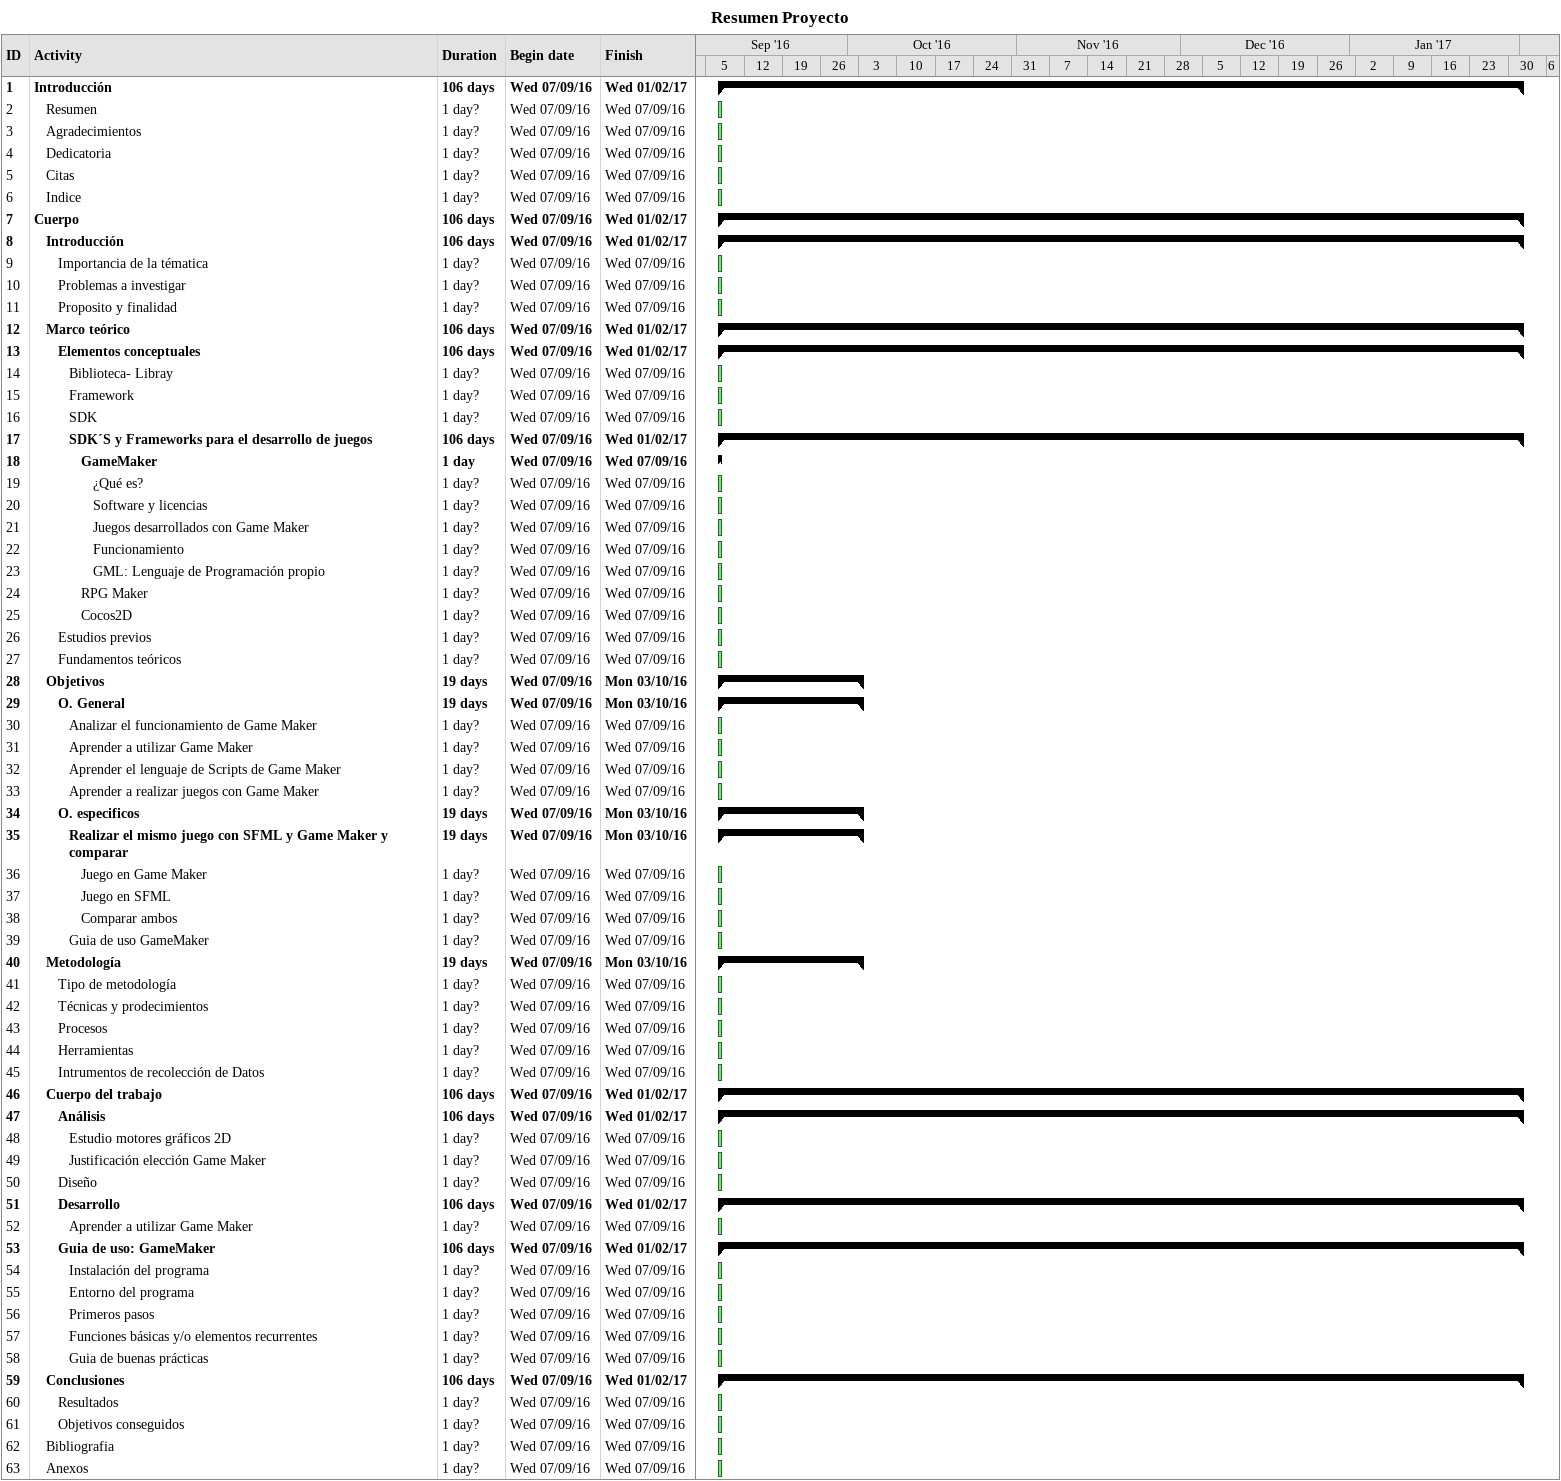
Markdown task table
Resumen Proyecto

| ID | Level | Task | Duration | Start | Finish |
|---|---|---|---|---|---|
| 1 | 1 | **Introducción** | 106d | 2016-09-07 | 2017-02-01 |
| 2 | 2 | Resumen | 1d? | 2016-09-07 | 2016-09-07 |
| 3 | 2 | Agradecimientos | 1d? | 2016-09-07 | 2016-09-07 |
| 4 | 2 | Dedicatoria | 1d? | 2016-09-07 | 2016-09-07 |
| 5 | 2 | Citas | 1d? | 2016-09-07 | 2016-09-07 |
| 6 | 2 | Indice | 1d? | 2016-09-07 | 2016-09-07 |
| 7 | 1 | **Cuerpo** | 106d | 2016-09-07 | 2017-02-01 |
| 8 | 2 | **Introducción** | 106d | 2016-09-07 | 2017-02-01 |
| 9 | 3 | Importancia de la tématica | 1d? | 2016-09-07 | 2016-09-07 |
| 10 | 3 | Problemas a investigar | 1d? | 2016-09-07 | 2016-09-07 |
| 11 | 3 | Proposito y finalidad | 1d? | 2016-09-07 | 2016-09-07 |
| 12 | 2 | **Marco teórico** | 106d | 2016-09-07 | 2017-02-01 |
| 13 | 3 | **Elementos conceptuales** | 106d | 2016-09-07 | 2017-02-01 |
| 14 | 4 | Biblioteca- Libray | 1d? | 2016-09-07 | 2016-09-07 |
| 15 | 4 | Framework | 1d? | 2016-09-07 | 2016-09-07 |
| 16 | 4 | SDK | 1d? | 2016-09-07 | 2016-09-07 |
| 17 | 4 | **SDK´S y Frameworks para el desarrollo de juegos** | 106d | 2016-09-07 | 2017-02-01 |
| 18 | 5 | **GameMaker** | 1d | 2016-09-07 | 2016-09-07 |
| 19 | 6 | ¿Qué es? | 1d? | 2016-09-07 | 2016-09-07 |
| 20 | 6 | Software y licencias | 1d? | 2016-09-07 | 2016-09-07 |
| 21 | 6 | Juegos desarrollados con Game Maker | 1d? | 2016-09-07 | 2016-09-07 |
| 22 | 6 | Funcionamiento | 1d? | 2016-09-07 | 2016-09-07 |
| 23 | 6 | GML: Lenguaje de Programación propio | 1d? | 2016-09-07 | 2016-09-07 |
| 24 | 5 | RPG Maker | 1d? | 2016-09-07 | 2016-09-07 |
| 25 | 5 | Cocos2D | 1d? | 2016-09-07 | 2016-09-07 |
| 26 | 3 | Estudios previos | 1d? | 2016-09-07 | 2016-09-07 |
| 27 | 3 | Fundamentos teóricos | 1d? | 2016-09-07 | 2016-09-07 |
| 28 | 2 | **Objetivos** | 19d | 2016-09-07 | 2016-10-03 |
| 29 | 3 | **O. General** | 19d | 2016-09-07 | 2016-10-03 |
| 30 | 4 | Analizar el funcionamiento de Game Maker | 1d? | 2016-09-07 | 2016-09-07 |
| 31 | 4 | Aprender a utilizar Game Maker | 1d? | 2016-09-07 | 2016-09-07 |
| 32 | 4 | Aprender el lenguaje de Scripts de Game Maker | 1d? | 2016-09-07 | 2016-09-07 |
| 33 | 4 | Aprender a realizar juegos con Game Maker | 1d? | 2016-09-07 | 2016-09-07 |
| 34 | 3 | **O. especificos** | 19d | 2016-09-07 | 2016-10-03 |
| 35 | 4 | **Realizar el mismo juego con SFML y Game Maker y comparar** | 19d | 2016-09-07 | 2016-10-03 |
| 36 | 5 | Juego en Game Maker | 1d? | 2016-09-07 | 2016-09-07 |
| 37 | 5 | Juego en SFML | 1d? | 2016-09-07 | 2016-09-07 |
| 38 | 5 | Comparar ambos | 1d? | 2016-09-07 | 2016-09-07 |
| 39 | 4 | Guia de uso GameMaker | 1d? | 2016-09-07 | 2016-09-07 |
| 40 | 2 | **Metodología** | 19d | 2016-09-07 | 2016-10-03 |
| 41 | 3 | Tipo de metodología | 1d? | 2016-09-07 | 2016-09-07 |
| 42 | 3 | Técnicas y prodecimientos | 1d? | 2016-09-07 | 2016-09-07 |
| 43 | 3 | Procesos | 1d? | 2016-09-07 | 2016-09-07 |
| 44 | 3 | Herramientas | 1d? | 2016-09-07 | 2016-09-07 |
| 45 | 3 | Intrumentos de recolección de Datos | 1d? | 2016-09-07 | 2016-09-07 |
| 46 | 2 | **Cuerpo del trabajo** | 106d | 2016-09-07 | 2017-02-01 |
| 47 | 3 | **Análisis** | 106d | 2016-09-07 | 2017-02-01 |
| 48 | 4 | Estudio motores gráficos 2D | 1d? | 2016-09-07 | 2016-09-07 |
| 49 | 4 | Justificación elección Game Maker | 1d? | 2016-09-07 | 2016-09-07 |
| 50 | 3 | Diseño | 1d? | 2016-09-07 | 2016-09-07 |
| 51 | 3 | **Desarrollo** | 106d | 2016-09-07 | 2017-02-01 |
| 52 | 4 | Aprender a utilizar Game Maker | 1d? | 2016-09-07 | 2016-09-07 |
| 53 | 3 | **Guia de uso: GameMaker** | 106d | 2016-09-07 | 2017-02-01 |
| 54 | 4 | Instalación del programa | 1d? | 2016-09-07 | 2016-09-07 |
| 55 | 4 | Entorno del programa | 1d? | 2016-09-07 | 2016-09-07 |
| 56 | 4 | Primeros pasos | 1d? | 2016-09-07 | 2016-09-07 |
| 57 | 4 | Funciones básicas y/o elementos recurrentes | 1d? | 2016-09-07 | 2016-09-07 |
| 58 | 4 | Guia de buenas prácticas | 1d? | 2016-09-07 | 2016-09-07 |
| 59 | 2 | **Conclusiones** | 106d | 2016-09-07 | 2017-02-01 |
| 60 | 3 | Resultados | 1d? | 2016-09-07 | 2016-09-07 |
| 61 | 3 | Objetivos conseguidos | 1d? | 2016-09-07 | 2016-09-07 |
| 62 | 2 | Bibliografia | 1d? | 2016-09-07 | 2016-09-07 |
| 63 | 2 | Anexos | 1d? | 2016-09-07 | 2016-09-07 |
